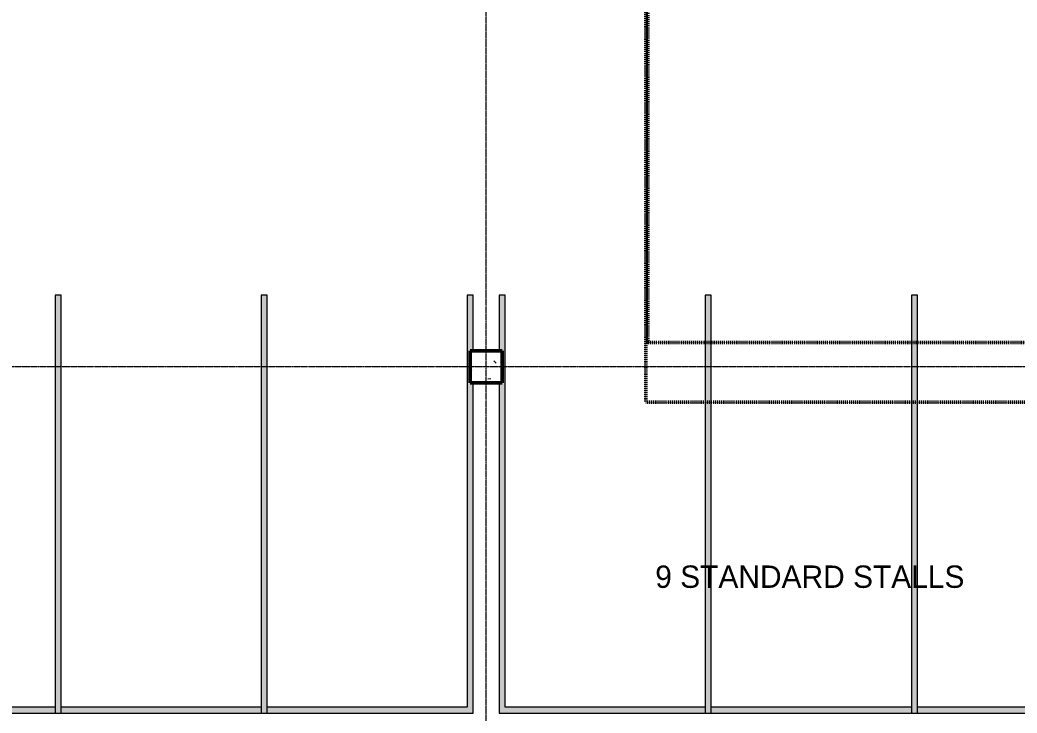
# Model space of a CAD drawing. Header units: inches. Extents: x -4294 to -464, y 9706 to 12475.
# Drawn here: x -3716 to -3214, y 10665 to 11014 of the extents above; entities that cross this region are included whole.
import ezdxf

# ---------------------------------------------------------------- set-up
doc = ezdxf.new("R2010")
doc.units = ezdxf.units.IN
doc.header["$MEASUREMENT"] = 0
doc.linetypes.add('Dash 1_16_', pattern=[0.125, 0.0625, -0.0625])
doc.linetypes.add('Grid Line 1_2_', pattern=[0.875, 0.5, -0.125, 0.125, -0.125])
for name, color, linetype, lineweight in [('0-1', 7, 'Continuous', 5), ('0-3', 7, 'Continuous', 9), ('A-GENM', 5, 'Continuous', 9), ('C-PROP-LINE-2', 91, 'Dash 1_16_', 50), ('G-ANNO-TEXT-1', 147, 'Continuous', 20), ('S-COLS', 52, 'Continuous', 9), ('S-COLS-1', 250, 'Continuous', 50), ('S-GRID-1', 1, 'Grid Line 1_2_', 9)]:
    doc.layers.add(name, color=color, linetype=linetype, lineweight=lineweight)
doc.styles.add('Century Gothic', font='ufonts.com_century-gothic.ttf', dxfattribs={"height": 11.25})

# ---------------------------------------------------------------- blocks, each defined once
blk = doc.blocks.new('Concrete-Rectangular-Column - ONE-V13-FLOOR PLAN - BASEMENT')
at = {"layer": 'S-COLS'}
h = blk.add_hatch(dxfattribs=at)
h.set_pattern_fill('FP_16', color=256, style=0, pattern_type=2)
h.set_pattern_definition([(50, (3481.324, -10839.19), (34.4287, -3.01202), [3.6, -39.6]), (355, (3481.324, -10839.19), (-6.6596, 36.10481), [2.88, -31.68]), (100.451, (3484.193, -10839.44), (27.76876, 33.0931), [3.06, -33.655]), (46.184, (3481.324, -10829.59), (51.22752, -7.94535), [5.4, -59.4]), (96.636, (3485.593, -10830.25), (44.86319, 46.7577), [4.589, -50.482]), (351.184, (3481.324, -10829.59), (44.86417, 46.75745), [4.32, -47.52]), (21, (3486.124, -10831.99), (28.65176, -19.325734), [3.6, -39.6]), (326, (3486.124, -10831.99), (11.67934, 34.80662), [2.88, -31.68]), (71.451, (3488.51, -10833.6), (40.33096, 15.48132), [3.06, -33.655]), (37.5, (3481.324, -10839.189), (0.583112, 15.978979), [1.584, -29.712, 1.584, -30.576, -31.8]), (37.5, (3481.324, -10839.189), (0.583112, 15.978979), [-63.456, 1.584, -30.216]), (7.5, (3481.324, -10839.189), (12.62689, 18.932107), [1.584, -16.752, 1.584, -28.992, -12.12]), (7.5, (3481.324, -10839.189), (12.62689, 18.932107), [-48.912, 1.584, -10.536]), (327.5, (3470.62, -10839.189), (25.622992, -1.082799), [1.584, -10.416, 1.584, -35.856, -49.68]), (327.5, (3470.62, -10839.189), (25.622992, -1.082799), [-49.44, 1.584, -48.096]), (317.5, (3465.82, -10839.19), (27.99243, 4.80496), [1.584, -14.016, 1.584, -23.28, -35.28]), (317.5, (3465.82, -10839.19), (27.99243, 4.80496), [-40.464, 1.584, -33.696])])
h.paths.add_polyline_path([(-7.14, -8), (8, -8), (8, 8), (-8, 8), (-8, -8)], flags=0)
at = {"layer": 'S-COLS-1'}
for p, q in [((8, 8), (-8, 8)), ((-8, 8), (-8, -8)), ((8, -8), (8, 8)), ((-8, -8), (8, -8))]:
    blk.add_line(p, q, dxfattribs=at)
blk = doc.blocks.new('CTR - 1st Phase - Shell_rvt-1-FLOOR PLAN - BASEMENT')
at = {"layer": 'S-GRID-1'}
for p, q in [((-3481.32, 9836.18), (-3481.32, 12413.74)), ((-464.45, 10839.19), (-4232.19, 10839.19))]:
    blk.add_line(p, q, dxfattribs=at)
at = {"layer": '0-3'}
blk.add_blockref('Concrete-Rectangular-Column - ONE-V13-FLOOR PLAN - BASEMENT', (-3481.32, 10839.19), dxfattribs=at)
blk = doc.blocks.new('Parking_Stall_Multiple - STANDARD-V30-FLOOR PLAN - BASEMENT')
at = {"layer": 'A-GENM'}
h = blk.add_hatch(color=256, dxfattribs=at)
h.paths.add_polyline_path([(0, 207.34), (210, 207.34), (210, 210.34), (106.5, 208.84), (3, 210.34)], flags=0)
h.paths.add_polyline_path([(0, 207.34), (0.08, 210.25), (0, 210.34)], flags=0)
h.paths.add_polyline_path([(0, 311), (0, 210.34), (3, 210.34), (3, 311), (210, 311), (210, 314), (182, 314), (182, 312.5), (166, 312.5), (166, 314), (0, 314)], flags=0)
h = blk.add_hatch(color=256, dxfattribs=at)
h.paths.add_polyline_path([(0, 103.67), (210, 103.67), (210, 106.67), (106.5, 105.17), (3, 106.67)], flags=0)
h.paths.add_polyline_path([(0, 106.67), (0, 103.67), (0.08, 106.58)], flags=0)
h.paths.add_polyline_path([(3, 210.34), (106.5, 208.84), (210, 210.34), (37.45, 210.34)], flags=0)
h.paths.add_polyline_path([(0, 207.34), (3, 210.34), (0, 210.34), (0.08, 210.25)], flags=0)
h.paths.add_polyline_path([(0, 207.29), (0, 106.67), (3, 106.67), (3, 207.34), (0, 207.34)], flags=0)
h = blk.add_hatch(color=256, dxfattribs=at)
h.paths.add_polyline_path([(3, 106.67), (106.5, 105.17), (210, 106.67), (37.45, 106.67)], flags=0)
h.paths.add_polyline_path([(0, 103.67), (3, 106.67), (0, 106.67), (0.08, 106.58)], flags=0)
h.paths.add_polyline_path([(0, 0), (166, 0), (166, 1.5), (182, 1.5), (182, 0), (210, 0), (210, 3), (3, 3), (3, 103.67), (0, 103.62), (0, 3)], flags=0)
for p, q in [((166, 314), (0, 314)), ((0, 314), (0, 207.34)), ((3, 210.34), (3, 311)), ((3, 311), (210, 311)), ((210, 314), (182, 314)), ((210, 311), (210, 314)), ((210, 210.34), (0, 210.34)), ((0, 210.34), (0, 103.67)), ((0, 207.34), (210, 207.34)), ((210, 210.34), (3, 210.34)), ((3, 106.67), (3, 207.34)), ((3, 207.34), (210, 207.34)), ((210, 207.34), (210, 210.34)), ((210, 207.34), (210, 210.34)), ((210, 106.67), (0, 106.67)), ((0, 106.67), (0, 0)), ((210, 106.67), (3, 106.67)), ((210, 103.67), (210, 106.67)), ((210, 103.67), (210, 106.67)), ((0, 103.67), (210, 103.67)), ((3, 3), (3, 103.67)), ((3, 103.67), (210, 103.67)), ((210, 3), (3, 3)), ((210, 0), (210, 3)), ((0, 0), (166, 0)), ((182, 0), (210, 0))]:
    blk.add_line(p, q, dxfattribs=at)
blk = doc.blocks.new('Parking_Stall_Multiple - STANDARD-V31-FLOOR PLAN - BASEMENT')
at = {"layer": 'A-GENM'}
h = blk.add_hatch(color=256, dxfattribs=at)
h.paths.add_polyline_path([(0, 207.34), (210, 207.34), (210, 210.34), (106.5, 208.84), (3, 210.34)], flags=0)
h.paths.add_polyline_path([(0, 210.34), (0, 207.34), (0.08, 210.25)], flags=0)
h.paths.add_polyline_path([(0, 314), (0, 210.34), (3, 210.34), (3, 311), (210, 311), (210, 314), (37.45, 314)], flags=0)
h = blk.add_hatch(color=256, dxfattribs=at)
h.paths.add_polyline_path([(0, 103.67), (210, 103.67), (210, 106.67), (106.5, 105.17), (3, 106.67)], flags=0)
h.paths.add_polyline_path([(0, 106.67), (0, 103.67), (0.08, 106.58)], flags=0)
h.paths.add_polyline_path([(3, 210.34), (106.5, 208.84), (210, 210.34), (37.45, 210.34)], flags=0)
h.paths.add_polyline_path([(0, 207.34), (3, 210.34), (0, 210.34), (0.08, 210.25)], flags=0)
h.paths.add_polyline_path([(0, 168.92), (0, 106.67), (3, 106.67), (3, 207.34), (0, 207.29), (0, 171.27)], flags=0)
h = blk.add_hatch(color=256, dxfattribs=at)
h.paths.add_polyline_path([(3, 106.67), (106.5, 105.17), (210, 106.67), (37.45, 106.67)], flags=0)
h.paths.add_polyline_path([(0, 103.67), (3, 106.67), (0, 106.67), (0.08, 106.58)], flags=0)
h.paths.add_polyline_path([(0, 3), (0, 0), (166, 0), (166, 1.5), (182, 1.5), (182, 0), (210, 0), (210, 3), (3, 3), (3, 103.67), (0, 103.62)], flags=0)
for p, q in [((210, 314), (0, 314)), ((0, 314), (0, 207.34)), ((3, 210.34), (3, 311)), ((3, 311), (210, 311)), ((210, 311), (210, 314)), ((210, 210.34), (0, 210.34)), ((0, 210.34), (0, 103.67)), ((0, 207.34), (210, 207.34)), ((210, 210.34), (3, 210.34)), ((3, 106.67), (3, 207.34)), ((3, 207.34), (210, 207.34)), ((210, 207.34), (210, 210.34)), ((210, 207.34), (210, 210.34)), ((210, 106.67), (0, 106.67)), ((0, 106.67), (0, 0)), ((210, 106.67), (3, 106.67)), ((210, 103.67), (210, 106.67)), ((210, 103.67), (210, 106.67)), ((0, 103.67), (210, 103.67)), ((3, 3), (3, 103.67)), ((3, 103.67), (210, 103.67)), ((210, 3), (3, 3)), ((210, 0), (210, 3)), ((0, 0), (166, 0)), ((182, 0), (210, 0))]:
    blk.add_line(p, q, dxfattribs=at)
blk = doc.blocks.new('Family - ___-1870007-FLOOR PLAN - BASEMENT')
at = {"layer": 'C-PROP-LINE-2'}
for p in [(-3400.05, 11247.39), (-2067.92, 10851.39)]:
    blk.add_line(p, (-3400.05, 10851.39), dxfattribs=at)
blk = doc.blocks.new('Family - ___-1870574-FLOOR PLAN - BASEMENT')
at = {"layer": 'C-PROP-LINE-2'}
for p in [(-3401.05, 11277.29), (-2098.26, 10821.49)]:
    blk.add_line(p, (-3401.05, 10821.49), dxfattribs=at)

msp = doc.modelspace()

# ---------------------------------------------------------------- block references
at = {"layer": '0-1'}
msp.add_blockref('CTR - 1st Phase - Shell_rvt-1-FLOOR PLAN - BASEMENT', (0, 0), dxfattribs=at)
at = {"layer": 'A-GENM', "rotation": 89.99999999999953}
for name, p in [('Parking_Stall_Multiple - STANDARD-V31-FLOOR PLAN - BASEMENT', (-3487.8237, 10665.1894)), ('Parking_Stall_Multiple - STANDARD-V30-FLOOR PLAN - BASEMENT', (-3160.8198, 10665.1894))]:
    msp.add_blockref(name, p, dxfattribs=at)
at = {"layer": 'C-PROP-LINE-2'}
for name in ['Family - ___-1870007-FLOOR PLAN - BASEMENT', 'Family - ___-1870574-FLOOR PLAN - BASEMENT']:
    msp.add_blockref(name, (0, 0), dxfattribs=at)

# ---------------------------------------------------------------- texts
at = {"layer": 'G-ANNO-TEXT-1', "insert": (-3396.3059, 10739.3642), "char_height": 11.25, "width": 181.42125, "attachment_point": 1, "style": 'Century Gothic'}
msp.add_mtext('9 STANDARD STALLS', dxfattribs=at)

doc.saveas('drawing.dxf')
